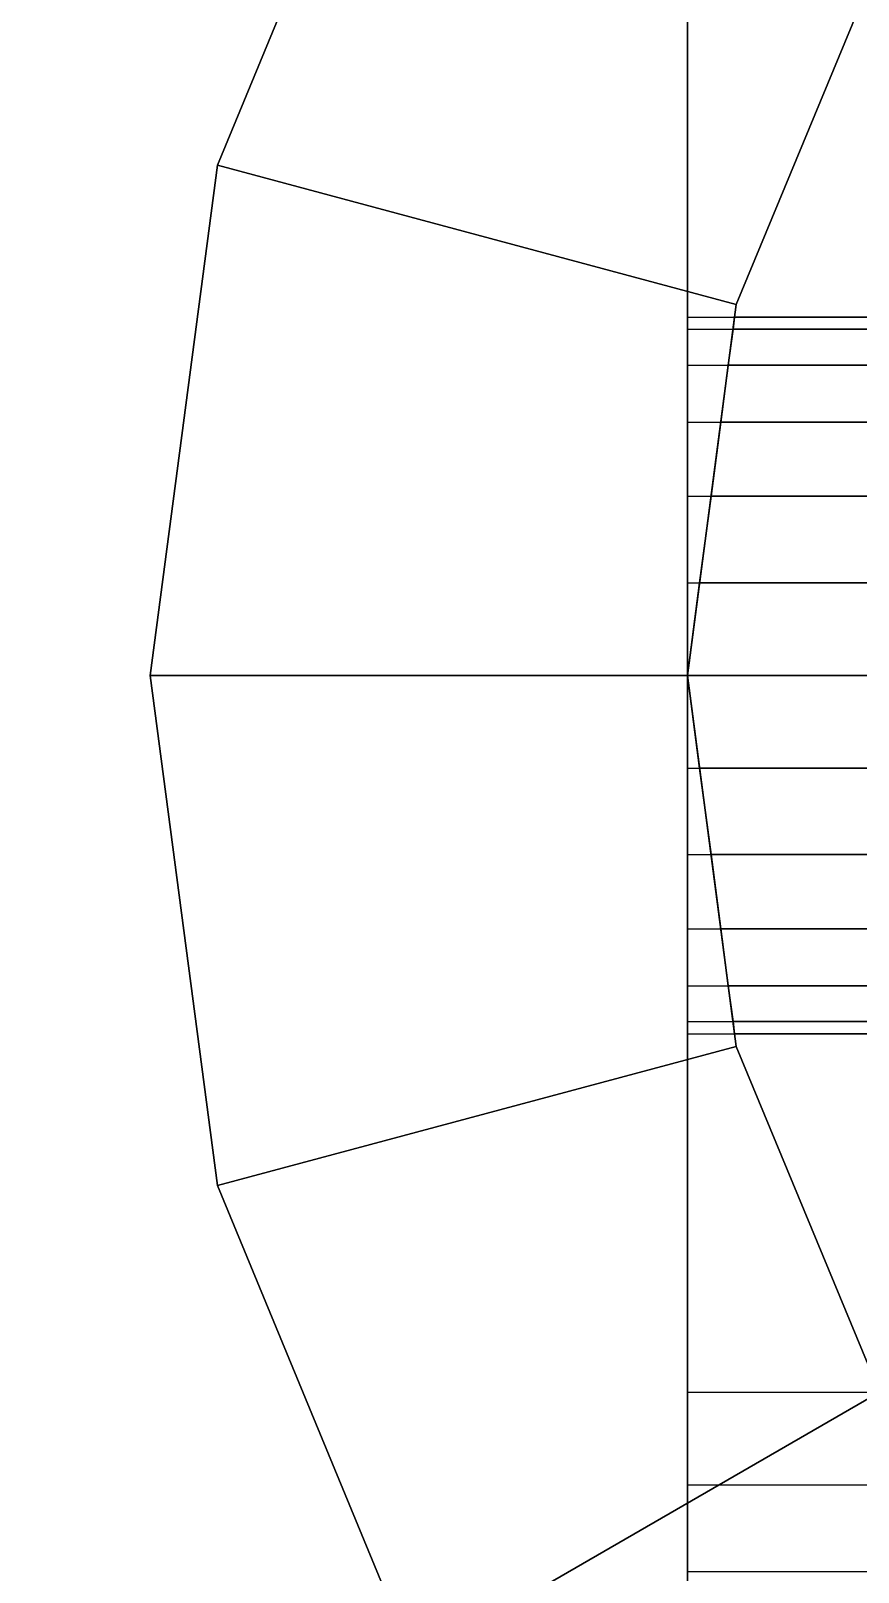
# Model space of a CAD drawing. Header units: metres. Extents: x 1.2911 to 1.3281, y 0.9762 to 1.0132.
# Drawn here: x 1.303784 to 1.306094, y 0.992231 to 0.996532 of the extents above; entities that cross this region are included whole.
import ezdxf

# ---------------------------------------------------------------- set-up
doc = ezdxf.new("R2010")
doc.units = ezdxf.units.M

msp = doc.modelspace()

# ---------------------------------------------------------------- linework, layer by layer
at = {"layer": '[0136_Charcoal]'}
for p, q in [((1.3056175, 0.9947335, 1.605), (1.3056175, 0.9967335, 1.605)), ((1.3056175, 0.9967335, 1.607), (1.3056175, 0.9947335, 1.607)), ((1.3056175, 0.9957335, 1.594), (1.3056175, 0.9956995, 1.5942588)), ((1.3056175, 0.9956995, 1.5937412), (1.3056175, 0.9957335, 1.594)), ((1.3056175, 0.9956995, 1.5997412), (1.3056175, 0.9957335, 1.6)), ((1.3056175, 0.9957335, 1.6), (1.3056175, 0.9956995, 1.6002588)), ((1.3056175, 0.9957335, 1.594), (1.3057491, 0.9957335, 1.594)), ((1.3056175, 0.9957335, 1.6), (1.3057491, 0.9957335, 1.6)), ((1.3056175, 0.9956995, 1.5942588), (1.3056175, 0.9955996, 1.5945)), ((1.3056175, 0.9955996, 1.5935), (1.3056175, 0.9956995, 1.5937412)), ((1.3056175, 0.9955996, 1.5995), (1.3056175, 0.9956995, 1.5997412)), ((1.3056175, 0.9956995, 1.6002588), (1.3056175, 0.9955996, 1.6005)), ((1.3056175, 0.9956995, 1.5942588), (1.3057446, 0.9956995, 1.5942588)), ((1.3056175, 0.9956995, 1.5937412), (1.3057446, 0.9956995, 1.5937412)), ((1.3056175, 0.9956995, 1.6002588), (1.3057446, 0.9956995, 1.6002588)), ((1.3056175, 0.9956995, 1.5997412), (1.3057446, 0.9956995, 1.5997412)), ((1.3056175, 0.9955996, 1.5945), (1.3056175, 0.9954406, 1.5947071)), ((1.3056175, 0.9954406, 1.5932929), (1.3056175, 0.9955996, 1.5935)), ((1.3056175, 0.9955996, 1.6005), (1.3056175, 0.9954406, 1.6007071)), ((1.3056175, 0.9954406, 1.5992929), (1.3056175, 0.9955996, 1.5995)), ((1.3056175, 0.9955996, 1.5945), (1.3057315, 0.9955996, 1.5945)), ((1.3056175, 0.9955996, 1.5935), (1.3057315, 0.9955996, 1.5935)), ((1.3056175, 0.9955996, 1.6005), (1.3057315, 0.9955996, 1.6005)), ((1.3056175, 0.9955996, 1.5995), (1.3057315, 0.9955996, 1.5995)), ((1.3056175, 0.9954406, 1.5947071), (1.3056175, 0.9952335, 1.594866)), ((1.3056175, 0.9952335, 1.593134), (1.3056175, 0.9954406, 1.5932929)), ((1.3056175, 0.9954406, 1.6007071), (1.3056175, 0.9952335, 1.600866)), ((1.3056175, 0.9952335, 1.599134), (1.3056175, 0.9954406, 1.5992929)), ((1.3056175, 0.9954406, 1.5947071), (1.3057105, 0.9954406, 1.5947071)), ((1.3056175, 0.9954406, 1.5932929), (1.3057105, 0.9954406, 1.5932929)), ((1.3056175, 0.9954406, 1.6007071), (1.3057105, 0.9954406, 1.6007071)), ((1.3056175, 0.9954406, 1.5992929), (1.3057105, 0.9954406, 1.5992929)), ((1.3056175, 0.9952335, 1.594866), (1.3056175, 0.9949923, 1.5949659)), ((1.3056175, 0.9949923, 1.5930341), (1.3056175, 0.9952335, 1.593134)), ((1.3056175, 0.9952335, 1.600866), (1.3056175, 0.9949923, 1.6009659)), ((1.3056175, 0.9949923, 1.5990341), (1.3056175, 0.9952335, 1.599134)), ((1.3056175, 0.9952335, 1.594866), (1.3056833, 0.9952335, 1.594866)), ((1.3056175, 0.9952335, 1.593134), (1.3056833, 0.9952335, 1.593134)), ((1.3056175, 0.9952335, 1.600866), (1.3056833, 0.9952335, 1.600866)), ((1.3056175, 0.9952335, 1.599134), (1.3056833, 0.9952335, 1.599134)), ((1.3056175, 0.9949923, 1.5949659), (1.3056175, 0.9947335, 1.595)), ((1.3056175, 0.9949923, 1.6009659), (1.3056175, 0.9947335, 1.601)), ((1.3056175, 0.9947335, 1.599), (1.3056175, 0.9949923, 1.5990341)), ((1.3056175, 0.9949923, 1.5930341), (1.3056515, 0.9949923, 1.5930341)), ((1.3056175, 0.9949923, 1.5949659), (1.3056515, 0.9949923, 1.5949659)), ((1.3056175, 0.9949923, 1.5990341), (1.3056515, 0.9949923, 1.5990341)), ((1.3056175, 0.9949923, 1.6009659), (1.3056515, 0.9949923, 1.6009659)), ((1.3056175, 0.9947335, 1.593), (1.3056175, 0.9949923, 1.5930341)), ((1.3056175, 0.9944747, 1.5979659), (1.3056175, 0.9947335, 1.598)), ((1.3056175, 0.9947335, 1.596), (1.3056175, 0.9944747, 1.5960341)), ((1.3056175, 0.9947335, 1.602), (1.3056175, 0.9944747, 1.6020341)), ((1.3056175, 0.9927335, 1.605), (1.3056175, 0.9947335, 1.605)), ((1.3056175, 0.9944747, 1.6039659), (1.3056175, 0.9947335, 1.604)), ((1.3056175, 0.9947335, 1.605), (1.3056175, 0.9947335, 1.607)), ((1.3056175, 0.9947335, 1.607), (1.3056175, 0.9927335, 1.607)), ((1.3056175, 0.9942335, 1.597866), (1.3056175, 0.9944747, 1.5979659)), ((1.3056175, 0.9944747, 1.5960341), (1.3056175, 0.9942335, 1.596134)), ((1.3056175, 0.9944747, 1.6020341), (1.3056175, 0.9942335, 1.602134)), ((1.3056175, 0.9942335, 1.603866), (1.3056175, 0.9944747, 1.6039659)), ((1.3056175, 0.9944747, 1.6020341), (1.3056515, 0.9944747, 1.6020341)), ((1.3056175, 0.9944747, 1.6039659), (1.3056515, 0.9944747, 1.6039659)), ((1.3056175, 0.9944747, 1.5960341), (1.3056515, 0.9944747, 1.5960341)), ((1.3056175, 0.9944747, 1.5979659), (1.3056515, 0.9944747, 1.5979659)), ((1.3056175, 0.9940264, 1.5977071), (1.3056175, 0.9942335, 1.597866)), ((1.3056175, 0.9942335, 1.596134), (1.3056175, 0.9940264, 1.5962929)), ((1.3056175, 0.9942335, 1.602134), (1.3056175, 0.9940264, 1.6022929)), ((1.3056175, 0.9940264, 1.6037071), (1.3056175, 0.9942335, 1.603866)), ((1.3056175, 0.9942335, 1.602134), (1.3056833, 0.9942335, 1.602134)), ((1.3056175, 0.9942335, 1.603866), (1.3056833, 0.9942335, 1.603866)), ((1.3056175, 0.9942335, 1.596134), (1.3056833, 0.9942335, 1.596134)), ((1.3056175, 0.9942335, 1.597866), (1.3056833, 0.9942335, 1.597866)), ((1.3056175, 0.9938675, 1.5975), (1.3056175, 0.9940264, 1.5977071)), ((1.3056175, 0.9940264, 1.5962929), (1.3056175, 0.9938675, 1.5965)), ((1.3056175, 0.9940264, 1.6022929), (1.3056175, 0.9938675, 1.6025)), ((1.3056175, 0.9938675, 1.6035), (1.3056175, 0.9940264, 1.6037071)), ((1.3056175, 0.9940264, 1.6022929), (1.3057105, 0.9940264, 1.6022929)), ((1.3056175, 0.9940264, 1.6037071), (1.3057105, 0.9940264, 1.6037071)), ((1.3056175, 0.9940264, 1.5962929), (1.3057105, 0.9940264, 1.5962929)), ((1.3056175, 0.9940264, 1.5977071), (1.3057105, 0.9940264, 1.5977071)), ((1.3056175, 0.9937676, 1.5972588), (1.3056175, 0.9938675, 1.5975)), ((1.3056175, 0.9938675, 1.5965), (1.3056175, 0.9937676, 1.5967412)), ((1.3056175, 0.9938675, 1.6025), (1.3056175, 0.9937676, 1.6027412)), ((1.3056175, 0.9937676, 1.6032588), (1.3056175, 0.9938675, 1.6035)), ((1.3056175, 0.9938675, 1.6025), (1.3057315, 0.9938675, 1.6025)), ((1.3056175, 0.9938675, 1.6035), (1.3057315, 0.9938675, 1.6035)), ((1.3056175, 0.9938675, 1.5965), (1.3057315, 0.9938675, 1.5965)), ((1.3056175, 0.9938675, 1.5975), (1.3057315, 0.9938675, 1.5975)), ((1.3056175, 0.9937335, 1.597), (1.3056175, 0.9937676, 1.5972588)), ((1.3056175, 0.9937676, 1.5967412), (1.3056175, 0.9937335, 1.597)), ((1.3056175, 0.9937676, 1.6027412), (1.3056175, 0.9937335, 1.603)), ((1.3056175, 0.9937335, 1.603), (1.3056175, 0.9937676, 1.6032588)), ((1.3056175, 0.9937676, 1.6027412), (1.3057446, 0.9937676, 1.6027412)), ((1.3056175, 0.9937676, 1.6032588), (1.3057446, 0.9937676, 1.6032588)), ((1.3056175, 0.9937676, 1.5967412), (1.3057446, 0.9937676, 1.5967412)), ((1.3056175, 0.9937676, 1.5972588), (1.3057446, 0.9937676, 1.5972588)), ((1.3056175, 0.9937335, 1.603), (1.3057491, 0.9937335, 1.603)), ((1.3056175, 0.9937335, 1.597), (1.3057491, 0.9937335, 1.597)), ((1.3056175, 0.9924747, 1.6050341), (1.3056175, 0.9927335, 1.605)), ((1.3056175, 0.9927335, 1.607), (1.3056175, 0.9924747, 1.6069659)), ((1.3056175, 0.9927335, 1.607), (1.3061534, 0.9927335, 1.607)), ((1.3056175, 0.9927335, 1.605), (1.3061534, 0.9927335, 1.605)), ((1.3056175, 0.9922335, 1.605134), (1.3056175, 0.9924747, 1.6050341)), ((1.3056175, 0.9924747, 1.6069659), (1.3056175, 0.9922335, 1.606866)), ((1.3056175, 0.9924747, 1.6069659), (1.306352, 0.9924747, 1.6069659)), ((1.3056175, 0.9924747, 1.6050341), (1.306352, 0.9924747, 1.6050341)), ((1.3056175, 0.9920264, 1.6052929), (1.3056175, 0.9922335, 1.605134)), ((1.3056175, 0.9922335, 1.606866), (1.3056175, 0.9920264, 1.6067071)), ((1.3056175, 0.9922335, 1.606866), (1.306537, 0.9922335, 1.606866)), ((1.3056175, 0.9922335, 1.605134), (1.306537, 0.9922335, 1.605134))]:
    msp.add_line(p, q, dxfattribs=at)
for points, invisible_edges in [([(1.3096175, 0.9762335, 1.443), (1.3048293, 1.0126032, 1.443), (1.3096175, 1.0132335, 1.443)], 13), ([(1.3048293, 1.0126032), (1.3096175, 0.9762335), (1.3096175, 1.0132335)], 3), ([(1.3048293, 0.9768639, 1.443), (1.3003675, 1.010755, 1.443), (1.3048293, 1.0126032, 1.443)], 13), ([(1.3003675, 1.010755), (1.3048293, 0.9768639), (1.3048293, 1.0126032)], 3), ([(1.3048293, 0.9768639, 1.443), (1.3048293, 1.0126032, 1.443), (1.3096175, 0.9762335, 1.443)], 3), ([(1.3048293, 1.0126032), (1.3048293, 0.9768639), (1.3096175, 0.9762335)], 13), ([(1.3003675, 0.9787121, 1.443), (1.3003675, 1.010755, 1.443), (1.3048293, 0.9768639, 1.443)], 3), ([(1.3003675, 1.010755), (1.3003675, 0.9787121), (1.3048293, 0.9768639)], 13), ([(1.3096175, 0.9792335, -0.051), (1.3056058, 1.0097054, -0.051), (1.3096175, 1.0102335, -0.051)], 13), ([(1.3056058, 0.9797617, -0.051), (1.3018675, 1.0081569, -0.051), (1.3056058, 1.0097054, -0.051)], 13), ([(1.3041175, 0.9947335, 1.584), (1.3056058, 1.0097054, 1.584), (1.3018675, 1.0081569, 1.584)], 13), ([(1.3056058, 1.0097054, 1.584), (1.3041175, 0.9947335, 1.584), (1.3043049, 0.996157, 1.584)], 13), ([(1.3056058, 1.0097054, 1.584), (1.3043049, 0.996157, 1.584), (1.3048543, 0.9974835, 1.584)], 13), ([(1.3056058, 0.9797617, -0.051), (1.3056058, 1.0097054, -0.051), (1.3096175, 0.9792335, -0.051)], 3), ([(1.3018675, 0.9813101, -0.051), (1.3018675, 1.0081569, -0.051), (1.3056058, 0.9797617, -0.051)], 3), ([(1.3018675, 1.0081569, 1.584), (1.3018675, 0.9813101, 1.584), (1.3056058, 0.9797617, 1.584)], 13), ([(1.3018675, 1.0081569, 1.584), (1.3056058, 0.9797617, 1.584), (1.3041175, 0.9947335, 1.584)], 15), ([(1.3043049, 0.996157, 1.584), (1.3061534, 0.9967335, 1.589), (1.3048543, 0.9974835, 1.584)], 1), ([(1.3061534, 0.9967335, 1.589), (1.3043049, 0.996157, 1.584), (1.3057537, 0.9957688, 1.589)], 1), ([(1.3061534, 0.9967335, 1.605), (1.3057537, 0.9957688, 1.604), (1.3057537, 0.9957688, 1.605)], 1), ([(1.3057537, 0.9957688, 1.604), (1.3061534, 0.9967335, 1.605), (1.3061534, 0.9967335, 1.604)], 1), ([(1.3096175, 0.9947335, 1.602), (1.3057537, 0.9957688, 1.602), (1.3061534, 0.9967335, 1.602)], 13), ([(1.3061534, 0.9967335, 1.602), (1.3057537, 0.9957688, 1.598), (1.3057537, 0.9957688, 1.602)], 1), ([(1.3057537, 0.9957688, 1.598), (1.3061534, 0.9967335, 1.602), (1.3061534, 0.9967335, 1.598)], 1), ([(1.3061534, 0.9967335, 1.608), (1.3057537, 0.9957688, 1.607), (1.3057537, 0.9957688, 1.608)], 1), ([(1.3057537, 0.9957688, 1.607), (1.3061534, 0.9967335, 1.608), (1.3061534, 0.9967335, 1.607)], 1), ([(1.3096175, 0.9947335, 1.596), (1.3057537, 0.9957688, 1.596), (1.3061534, 0.9967335, 1.596)], 13), ([(1.3061534, 0.9967335, 1.596), (1.3057537, 0.9957688, 1.589), (1.3057537, 0.9957688, 1.596)], 1), ([(1.3057537, 0.9957688, 1.589), (1.3061534, 0.9967335, 1.596), (1.3061534, 0.9967335, 1.589)], 1), ([(1.3057537, 0.9957688, 1.607), (1.3057537, 0.9936983, 1.607), (1.3061534, 0.9967335, 1.607)], 3), ([(1.3061534, 0.9967335, 1.607), (1.3057537, 0.9936983, 1.607), (1.3061534, 0.9927335, 1.607)], 13), ([(1.3057537, 0.9957688, 1.608), (1.3061534, 0.9927335, 1.608), (1.3061534, 0.9967335, 1.608)], 3), ([(1.3096175, 0.9947335, 1.605), (1.3057537, 0.9957688, 1.605), (1.3061534, 0.9967335, 1.605)], 13), ([(1.3057537, 0.9957688, 1.598), (1.3096175, 0.9947335, 1.598), (1.3061534, 0.9967335, 1.598)], 3), ([(1.3057537, 0.9957688, 1.604), (1.3096175, 0.9947335, 1.604), (1.3061534, 0.9967335, 1.604)], 3), ([(1.3041175, 0.9947335, 1.584), (1.3057537, 0.9957688, 1.589), (1.3043049, 0.996157, 1.584)], 1), ([(1.3057537, 0.9957688, 1.589), (1.3041175, 0.9947335, 1.584), (1.3056175, 0.9947335, 1.589)], 1), ([(1.3057537, 0.9957688, 1.602), (1.3096175, 0.9947335, 1.602), (1.3056175, 0.9947335, 1.602)], 1), ([(1.3056175, 0.9947335, 1.608), (1.3057537, 0.9957688, 1.607), (1.3056175, 0.9947335, 1.607)], 1), ([(1.3057537, 0.9957688, 1.607), (1.3056175, 0.9947335, 1.608), (1.3057537, 0.9957688, 1.608)], 1), ([(1.3057537, 0.9957688, 1.596), (1.3056175, 0.9947335, 1.595), (1.3056175, 0.9947335, 1.596)], 1), ([(1.3056175, 0.9947335, 1.595), (1.3057537, 0.9957688, 1.596), (1.3056515, 0.9949923, 1.5949659)], 3), ([(1.3056175, 0.9947335, 1.589), (1.3056515, 0.9949923, 1.5930341), (1.3057537, 0.9957688, 1.589)], 3), ([(1.3056175, 0.9947335, 1.605), (1.3057537, 0.9957688, 1.604), (1.3056175, 0.9947335, 1.604)], 1), ([(1.3057537, 0.9957688, 1.604), (1.3056175, 0.9947335, 1.605), (1.3057537, 0.9957688, 1.605)], 1), ([(1.3057537, 0.9957688, 1.602), (1.3056175, 0.9947335, 1.601), (1.3056175, 0.9947335, 1.602)], 1), ([(1.3056175, 0.9947335, 1.601), (1.3057537, 0.9957688, 1.602), (1.3056515, 0.9949923, 1.6009659)], 3), ([(1.3056175, 0.9947335, 1.599), (1.3057537, 0.9957688, 1.598), (1.3056175, 0.9947335, 1.598)], 1), ([(1.3057537, 0.9957688, 1.598), (1.3056175, 0.9947335, 1.599), (1.3056515, 0.9949923, 1.5990341)], 13), ([(1.3057537, 0.9957688, 1.596), (1.3096175, 0.9947335, 1.596), (1.3056175, 0.9947335, 1.596)], 1), ([(1.3057537, 0.9936983, 1.607), (1.3057537, 0.9957688, 1.607), (1.3056175, 0.9947335, 1.607)], 1), ([(1.3057537, 0.9936983, 1.608), (1.3057537, 0.9957688, 1.608), (1.3056175, 0.9947335, 1.608)], 1), ([(1.3057537, 0.9957688, 1.605), (1.3096175, 0.9947335, 1.605), (1.3056175, 0.9947335, 1.605)], 1), ([(1.3096175, 0.9947335, 1.598), (1.3057537, 0.9957688, 1.598), (1.3056175, 0.9947335, 1.598)], 1), ([(1.3096175, 0.9947335, 1.604), (1.3057537, 0.9957688, 1.604), (1.3056175, 0.9947335, 1.604)], 1), ([(1.3056515, 0.9949923, 1.5949659), (1.3057537, 0.9957688, 1.596), (1.3056833, 0.9952335, 1.594866)], 3), ([(1.3057537, 0.9957688, 1.589), (1.3056515, 0.9949923, 1.5930341), (1.3056833, 0.9952335, 1.593134)], 13), ([(1.3056515, 0.9949923, 1.6009659), (1.3057537, 0.9957688, 1.602), (1.3056833, 0.9952335, 1.600866)], 3), ([(1.3057537, 0.9957688, 1.598), (1.3056515, 0.9949923, 1.5990341), (1.3056833, 0.9952335, 1.599134)], 13), ([(1.3056833, 0.9952335, 1.594866), (1.3057537, 0.9957688, 1.596), (1.3057105, 0.9954406, 1.5947071)], 3), ([(1.3057537, 0.9957688, 1.589), (1.3056833, 0.9952335, 1.593134), (1.3057105, 0.9954406, 1.5932929)], 13), ([(1.3056833, 0.9952335, 1.600866), (1.3057537, 0.9957688, 1.602), (1.3057105, 0.9954406, 1.6007071)], 3), ([(1.3057537, 0.9957688, 1.598), (1.3056833, 0.9952335, 1.599134), (1.3057105, 0.9954406, 1.5992929)], 13), ([(1.3057105, 0.9954406, 1.5947071), (1.3057537, 0.9957688, 1.596), (1.3057315, 0.9955996, 1.5945)], 3), ([(1.3057537, 0.9957688, 1.589), (1.3057105, 0.9954406, 1.5932929), (1.3057315, 0.9955996, 1.5935)], 13), ([(1.3057105, 0.9954406, 1.6007071), (1.3057537, 0.9957688, 1.602), (1.3057315, 0.9955996, 1.6005)], 3), ([(1.3057537, 0.9957688, 1.598), (1.3057105, 0.9954406, 1.5992929), (1.3057315, 0.9955996, 1.5995)], 13), ([(1.3057315, 0.9955996, 1.5945), (1.3057537, 0.9957688, 1.596), (1.3057446, 0.9956995, 1.5942588)], 3), ([(1.3057537, 0.9957688, 1.589), (1.3057315, 0.9955996, 1.5935), (1.3057446, 0.9956995, 1.5937412)], 13), ([(1.3057315, 0.9955996, 1.6005), (1.3057537, 0.9957688, 1.602), (1.3057446, 0.9956995, 1.6002588)], 3), ([(1.3057537, 0.9957688, 1.598), (1.3057315, 0.9955996, 1.5995), (1.3057446, 0.9956995, 1.5997412)], 13), ([(1.3057446, 0.9956995, 1.5942588), (1.3057537, 0.9957688, 1.596), (1.3057491, 0.9957335, 1.594)], 3), ([(1.3057537, 0.9957688, 1.589), (1.3057446, 0.9956995, 1.5937412), (1.3057491, 0.9957335, 1.594)], 13), ([(1.3057446, 0.9956995, 1.6002588), (1.3057537, 0.9957688, 1.602), (1.3057491, 0.9957335, 1.6)], 3), ([(1.3057537, 0.9957688, 1.598), (1.3057446, 0.9956995, 1.5997412), (1.3057491, 0.9957335, 1.6)], 13), ([(1.3057446, 0.9956995, 1.6002588), (1.3096175, 0.9957335, 1.6), (1.3057491, 0.9957335, 1.6)], 1), ([(1.3096175, 0.9957335, 1.6), (1.3057446, 0.9956995, 1.6002588), (1.3096175, 0.9956995, 1.6002588)], 1), ([(1.3057491, 0.9957335, 1.6), (1.3096175, 0.9956995, 1.5997412), (1.3057446, 0.9956995, 1.5997412)], 1), ([(1.3096175, 0.9956995, 1.5942588), (1.3057491, 0.9957335, 1.594), (1.3057446, 0.9956995, 1.5942588)], 1), ([(1.3057491, 0.9957335, 1.594), (1.3096175, 0.9956995, 1.5937412), (1.3057446, 0.9956995, 1.5937412)], 1), ([(1.3057537, 0.9957688, 1.589), (1.3057491, 0.9957335, 1.594), (1.3057537, 0.9957688, 1.596)], 3), ([(1.3057537, 0.9957688, 1.598), (1.3057491, 0.9957335, 1.6), (1.3057537, 0.9957688, 1.602)], 3), ([(1.3096175, 0.9956995, 1.5997412), (1.3057491, 0.9957335, 1.6), (1.3096175, 0.9957335, 1.6)], 1), ([(1.3057491, 0.9957335, 1.594), (1.3096175, 0.9956995, 1.5942588), (1.3096175, 0.9957335, 1.594)], 1), ([(1.3096175, 0.9956995, 1.5937412), (1.3057491, 0.9957335, 1.594), (1.3096175, 0.9957335, 1.594)], 1), ([(1.3057537, 0.9957688, 1.608), (1.3057537, 0.9936983, 1.608), (1.3061534, 0.9927335, 1.608)], 13), ([(1.3057315, 0.9955996, 1.5945), (1.3096175, 0.9956995, 1.5942588), (1.3057446, 0.9956995, 1.5942588)], 1), ([(1.3096175, 0.9956995, 1.5942588), (1.3057315, 0.9955996, 1.5945), (1.3096175, 0.9955996, 1.5945)], 1), ([(1.3057446, 0.9956995, 1.5997412), (1.3096175, 0.9955996, 1.5995), (1.3057315, 0.9955996, 1.5995)], 1), ([(1.3057315, 0.9955996, 1.5935), (1.3096175, 0.9956995, 1.5937412), (1.3096175, 0.9955996, 1.5935)], 1), ([(1.3096175, 0.9956995, 1.5937412), (1.3057315, 0.9955996, 1.5935), (1.3057446, 0.9956995, 1.5937412)], 1), ([(1.3057315, 0.9955996, 1.6005), (1.3096175, 0.9956995, 1.6002588), (1.3057446, 0.9956995, 1.6002588)], 1), ([(1.3096175, 0.9956995, 1.6002588), (1.3057315, 0.9955996, 1.6005), (1.3096175, 0.9955996, 1.6005)], 1), ([(1.3096175, 0.9955996, 1.5995), (1.3057446, 0.9956995, 1.5997412), (1.3096175, 0.9956995, 1.5997412)], 1), ([(1.3057105, 0.9954406, 1.6007071), (1.3096175, 0.9955996, 1.6005), (1.3057315, 0.9955996, 1.6005)], 1), ([(1.3096175, 0.9955996, 1.6005), (1.3057105, 0.9954406, 1.6007071), (1.3096175, 0.9954406, 1.6007071)], 1), ([(1.3057105, 0.9954406, 1.5947071), (1.3096175, 0.9955996, 1.5945), (1.3057315, 0.9955996, 1.5945)], 1), ([(1.3096175, 0.9955996, 1.5945), (1.3057105, 0.9954406, 1.5947071), (1.3096175, 0.9954406, 1.5947071)], 1), ([(1.3057315, 0.9955996, 1.5995), (1.3096175, 0.9954406, 1.5992929), (1.3057105, 0.9954406, 1.5992929)], 1), ([(1.3057315, 0.9955996, 1.5935), (1.3096175, 0.9954406, 1.5932929), (1.3057105, 0.9954406, 1.5932929)], 1), ([(1.3096175, 0.9954406, 1.5992929), (1.3057315, 0.9955996, 1.5995), (1.3096175, 0.9955996, 1.5995)], 1), ([(1.3096175, 0.9954406, 1.5932929), (1.3057315, 0.9955996, 1.5935), (1.3096175, 0.9955996, 1.5935)], 1), ([(1.3096175, 0.9952335, 1.594866), (1.3057105, 0.9954406, 1.5947071), (1.3056833, 0.9952335, 1.594866)], 1), ([(1.3057105, 0.9954406, 1.5932929), (1.3096175, 0.9952335, 1.593134), (1.3056833, 0.9952335, 1.593134)], 1), ([(1.3096175, 0.9952335, 1.600866), (1.3057105, 0.9954406, 1.6007071), (1.3056833, 0.9952335, 1.600866)], 1), ([(1.3057105, 0.9954406, 1.5992929), (1.3096175, 0.9952335, 1.599134), (1.3056833, 0.9952335, 1.599134)], 1), ([(1.3057105, 0.9954406, 1.5947071), (1.3096175, 0.9952335, 1.594866), (1.3096175, 0.9954406, 1.5947071)], 1), ([(1.3096175, 0.9952335, 1.593134), (1.3057105, 0.9954406, 1.5932929), (1.3096175, 0.9954406, 1.5932929)], 1), ([(1.3057105, 0.9954406, 1.6007071), (1.3096175, 0.9952335, 1.600866), (1.3096175, 0.9954406, 1.6007071)], 1), ([(1.3096175, 0.9952335, 1.599134), (1.3057105, 0.9954406, 1.5992929), (1.3096175, 0.9954406, 1.5992929)], 1), ([(1.3096175, 0.9949923, 1.5949659), (1.3056833, 0.9952335, 1.594866), (1.3056515, 0.9949923, 1.5949659)], 1), ([(1.3056833, 0.9952335, 1.599134), (1.3096175, 0.9949923, 1.5990341), (1.3056515, 0.9949923, 1.5990341)], 1), ([(1.3056833, 0.9952335, 1.593134), (1.3096175, 0.9949923, 1.5930341), (1.3056515, 0.9949923, 1.5930341)], 1), ([(1.3096175, 0.9949923, 1.6009659), (1.3056833, 0.9952335, 1.600866), (1.3056515, 0.9949923, 1.6009659)], 1), ([(1.3056833, 0.9952335, 1.594866), (1.3096175, 0.9949923, 1.5949659), (1.3096175, 0.9952335, 1.594866)], 1), ([(1.3096175, 0.9949923, 1.5990341), (1.3056833, 0.9952335, 1.599134), (1.3096175, 0.9952335, 1.599134)], 1), ([(1.3096175, 0.9949923, 1.5930341), (1.3056833, 0.9952335, 1.593134), (1.3096175, 0.9952335, 1.593134)], 1), ([(1.3056833, 0.9952335, 1.600866), (1.3096175, 0.9949923, 1.6009659), (1.3096175, 0.9952335, 1.600866)], 1), ([(1.3096175, 0.9947335, 1.595), (1.3056515, 0.9949923, 1.5949659), (1.3056175, 0.9947335, 1.595)], 1), ([(1.3056515, 0.9949923, 1.5930341), (1.3096175, 0.9947335, 1.593), (1.3056175, 0.9947335, 1.593)], 1), ([(1.3056515, 0.9949923, 1.5930341), (1.3056175, 0.9947335, 1.589), (1.3056175, 0.9947335, 1.593)], 1), ([(1.3056515, 0.9949923, 1.5990341), (1.3096175, 0.9947335, 1.599), (1.3056175, 0.9947335, 1.599)], 1), ([(1.3096175, 0.9947335, 1.601), (1.3056515, 0.9949923, 1.6009659), (1.3056175, 0.9947335, 1.601)], 1), ([(1.3056515, 0.9949923, 1.5949659), (1.3096175, 0.9947335, 1.595), (1.3096175, 0.9949923, 1.5949659)], 1), ([(1.3096175, 0.9947335, 1.593), (1.3056515, 0.9949923, 1.5930341), (1.3096175, 0.9949923, 1.5930341)], 1), ([(1.3096175, 0.9947335, 1.599), (1.3056515, 0.9949923, 1.5990341), (1.3096175, 0.9949923, 1.5990341)], 1), ([(1.3056515, 0.9949923, 1.6009659), (1.3096175, 0.9947335, 1.601), (1.3096175, 0.9949923, 1.6009659)], 1), ([(1.3057537, 0.9936983, 1.589), (1.3041175, 0.9947335, 1.584), (1.3043049, 0.99331, 1.584)], 1), ([(1.3041175, 0.9947335, 1.584), (1.3057537, 0.9936983, 1.589), (1.3056175, 0.9947335, 1.589)], 1), ([(1.3041175, 0.9947335, 1.584), (1.3056058, 0.9797617, 1.584), (1.3043049, 0.99331, 1.584)], 3), ([(1.3056515, 0.9944747, 1.5979659), (1.3096175, 0.9947335, 1.598), (1.3056175, 0.9947335, 1.598)], 1), ([(1.3056175, 0.9947335, 1.593), (1.3057537, 0.9936983, 1.589), (1.3057537, 0.9936983, 1.593)], 1), ([(1.3057537, 0.9936983, 1.589), (1.3056175, 0.9947335, 1.593), (1.3056175, 0.9947335, 1.589)], 1), ([(1.3057315, 0.9938675, 1.5975), (1.3057537, 0.9936983, 1.599), (1.3056175, 0.9947335, 1.599)], 13), ([(1.3057315, 0.9938675, 1.5975), (1.3056175, 0.9947335, 1.599), (1.3057105, 0.9940264, 1.5977071)], 3), ([(1.3057105, 0.9940264, 1.5977071), (1.3056175, 0.9947335, 1.599), (1.3056833, 0.9942335, 1.597866)], 3), ([(1.3056833, 0.9942335, 1.597866), (1.3056175, 0.9947335, 1.599), (1.3056515, 0.9944747, 1.5979659)], 3), ([(1.3056515, 0.9944747, 1.5979659), (1.3056175, 0.9947335, 1.599), (1.3056175, 0.9947335, 1.598)], 1), ([(1.3057537, 0.9936983, 1.595), (1.3057315, 0.9938675, 1.5965), (1.3056175, 0.9947335, 1.595)], 3), ([(1.3056175, 0.9947335, 1.595), (1.3057315, 0.9938675, 1.5965), (1.3057105, 0.9940264, 1.5962929)], 13), ([(1.3056175, 0.9947335, 1.595), (1.3057105, 0.9940264, 1.5962929), (1.3056833, 0.9942335, 1.596134)], 13), ([(1.3056175, 0.9947335, 1.595), (1.3056833, 0.9942335, 1.596134), (1.3056515, 0.9944747, 1.5960341)], 13), ([(1.3056175, 0.9947335, 1.595), (1.3056515, 0.9944747, 1.5960341), (1.3056175, 0.9947335, 1.596)], 1), ([(1.3056515, 0.9944747, 1.6039659), (1.3096175, 0.9947335, 1.604), (1.3056175, 0.9947335, 1.604)], 1), ([(1.3096175, 0.9947335, 1.596), (1.3056515, 0.9944747, 1.5960341), (1.3056175, 0.9947335, 1.596)], 1), ([(1.3096175, 0.9947335, 1.593), (1.3057537, 0.9936983, 1.593), (1.3056175, 0.9947335, 1.593)], 1), ([(1.3096175, 0.9947335, 1.602), (1.3056515, 0.9944747, 1.6020341), (1.3056175, 0.9947335, 1.602)], 1), ([(1.3057315, 0.9938675, 1.6035), (1.3057537, 0.9936983, 1.605), (1.3056175, 0.9947335, 1.605)], 13), ([(1.3057315, 0.9938675, 1.6035), (1.3056175, 0.9947335, 1.605), (1.3057105, 0.9940264, 1.6037071)], 3), ([(1.3057105, 0.9940264, 1.6037071), (1.3056175, 0.9947335, 1.605), (1.3056833, 0.9942335, 1.603866)], 3), ([(1.3056833, 0.9942335, 1.603866), (1.3056175, 0.9947335, 1.605), (1.3056515, 0.9944747, 1.6039659)], 3), ([(1.3056515, 0.9944747, 1.6039659), (1.3056175, 0.9947335, 1.605), (1.3056175, 0.9947335, 1.604)], 1), ([(1.3057537, 0.9936983, 1.601), (1.3057315, 0.9938675, 1.6025), (1.3056175, 0.9947335, 1.601)], 3), ([(1.3056175, 0.9947335, 1.601), (1.3057315, 0.9938675, 1.6025), (1.3057105, 0.9940264, 1.6022929)], 13), ([(1.3056175, 0.9947335, 1.601), (1.3057105, 0.9940264, 1.6022929), (1.3056833, 0.9942335, 1.602134)], 13), ([(1.3056175, 0.9947335, 1.601), (1.3056833, 0.9942335, 1.602134), (1.3056515, 0.9944747, 1.6020341)], 13), ([(1.3056175, 0.9947335, 1.601), (1.3056515, 0.9944747, 1.6020341), (1.3056175, 0.9947335, 1.602)], 1), ([(1.3096175, 0.9947335, 1.605), (1.3057537, 0.9936983, 1.605), (1.3056175, 0.9947335, 1.605)], 1), ([(1.3056175, 0.9947335, 1.608), (1.3057537, 0.9936983, 1.607), (1.3057537, 0.9936983, 1.608)], 1), ([(1.3057537, 0.9936983, 1.607), (1.3056175, 0.9947335, 1.608), (1.3056175, 0.9947335, 1.607)], 1), ([(1.3057537, 0.9936983, 1.595), (1.3096175, 0.9947335, 1.595), (1.3056175, 0.9947335, 1.595)], 1), ([(1.3057537, 0.9936983, 1.601), (1.3096175, 0.9947335, 1.601), (1.3056175, 0.9947335, 1.601)], 1), ([(1.3096175, 0.9947335, 1.599), (1.3057537, 0.9936983, 1.599), (1.3056175, 0.9947335, 1.599)], 1), ([(1.3096175, 0.9947335, 1.598), (1.3056515, 0.9944747, 1.5979659), (1.3096175, 0.9944747, 1.5979659)], 1), ([(1.3096175, 0.9947335, 1.604), (1.3056515, 0.9944747, 1.6039659), (1.3096175, 0.9944747, 1.6039659)], 1), ([(1.3056515, 0.9944747, 1.5960341), (1.3096175, 0.9947335, 1.596), (1.3096175, 0.9944747, 1.5960341)], 1), ([(1.3056515, 0.9944747, 1.6020341), (1.3096175, 0.9947335, 1.602), (1.3096175, 0.9944747, 1.6020341)], 1), ([(1.3057537, 0.9936983, 1.593), (1.3096175, 0.9947335, 1.593), (1.3061534, 0.9927335, 1.593)], 3), ([(1.3057537, 0.9936983, 1.605), (1.3096175, 0.9947335, 1.605), (1.3061534, 0.9927335, 1.605)], 3), ([(1.3096175, 0.9947335, 1.595), (1.3057537, 0.9936983, 1.595), (1.3061534, 0.9927335, 1.595)], 13), ([(1.3096175, 0.9947335, 1.601), (1.3057537, 0.9936983, 1.601), (1.3061534, 0.9927335, 1.601)], 13), ([(1.3057537, 0.9936983, 1.599), (1.3096175, 0.9947335, 1.599), (1.3061534, 0.9927335, 1.599)], 3), ([(1.3096175, 0.9944747, 1.6020341), (1.3056833, 0.9942335, 1.602134), (1.3056515, 0.9944747, 1.6020341)], 1), ([(1.3056833, 0.9942335, 1.597866), (1.3096175, 0.9944747, 1.5979659), (1.3056515, 0.9944747, 1.5979659)], 1), ([(1.3096175, 0.9944747, 1.5960341), (1.3056833, 0.9942335, 1.596134), (1.3056515, 0.9944747, 1.5960341)], 1), ([(1.3056833, 0.9942335, 1.603866), (1.3096175, 0.9944747, 1.6039659), (1.3056515, 0.9944747, 1.6039659)], 1), ([(1.3056833, 0.9942335, 1.602134), (1.3096175, 0.9944747, 1.6020341), (1.3096175, 0.9942335, 1.602134)], 1), ([(1.3096175, 0.9944747, 1.5979659), (1.3056833, 0.9942335, 1.597866), (1.3096175, 0.9942335, 1.597866)], 1), ([(1.3056833, 0.9942335, 1.596134), (1.3096175, 0.9944747, 1.5960341), (1.3096175, 0.9942335, 1.596134)], 1), ([(1.3096175, 0.9944747, 1.6039659), (1.3056833, 0.9942335, 1.603866), (1.3096175, 0.9942335, 1.603866)], 1), ([(1.3057105, 0.9940264, 1.5977071), (1.3096175, 0.9942335, 1.597866), (1.3056833, 0.9942335, 1.597866)], 1), ([(1.3096175, 0.9942335, 1.596134), (1.3057105, 0.9940264, 1.5962929), (1.3056833, 0.9942335, 1.596134)], 1), ([(1.3057105, 0.9940264, 1.6037071), (1.3096175, 0.9942335, 1.603866), (1.3056833, 0.9942335, 1.603866)], 1), ([(1.3096175, 0.9942335, 1.602134), (1.3057105, 0.9940264, 1.6022929), (1.3056833, 0.9942335, 1.602134)], 1), ([(1.3096175, 0.9942335, 1.597866), (1.3057105, 0.9940264, 1.5977071), (1.3096175, 0.9940264, 1.5977071)], 1), ([(1.3057105, 0.9940264, 1.5962929), (1.3096175, 0.9942335, 1.596134), (1.3096175, 0.9940264, 1.5962929)], 1), ([(1.3096175, 0.9942335, 1.603866), (1.3057105, 0.9940264, 1.6037071), (1.3096175, 0.9940264, 1.6037071)], 1), ([(1.3057105, 0.9940264, 1.6022929), (1.3096175, 0.9942335, 1.602134), (1.3096175, 0.9940264, 1.6022929)], 1), ([(1.3096175, 0.9940264, 1.6022929), (1.3057315, 0.9938675, 1.6025), (1.3057105, 0.9940264, 1.6022929)], 1), ([(1.3096175, 0.9940264, 1.5962929), (1.3057315, 0.9938675, 1.5965), (1.3057105, 0.9940264, 1.5962929)], 1), ([(1.3057315, 0.9938675, 1.5975), (1.3096175, 0.9940264, 1.5977071), (1.3057105, 0.9940264, 1.5977071)], 1), ([(1.3057315, 0.9938675, 1.6035), (1.3096175, 0.9940264, 1.6037071), (1.3057105, 0.9940264, 1.6037071)], 1), ([(1.3057315, 0.9938675, 1.6025), (1.3096175, 0.9940264, 1.6022929), (1.3096175, 0.9938675, 1.6025)], 1), ([(1.3057315, 0.9938675, 1.5965), (1.3096175, 0.9940264, 1.5962929), (1.3096175, 0.9938675, 1.5965)], 1), ([(1.3096175, 0.9940264, 1.5977071), (1.3057315, 0.9938675, 1.5975), (1.3096175, 0.9938675, 1.5975)], 1), ([(1.3096175, 0.9940264, 1.6037071), (1.3057315, 0.9938675, 1.6035), (1.3096175, 0.9938675, 1.6035)], 1), ([(1.3096175, 0.9937676, 1.6027412), (1.3057315, 0.9938675, 1.6025), (1.3096175, 0.9938675, 1.6025)], 1), ([(1.3057315, 0.9938675, 1.6025), (1.3096175, 0.9937676, 1.6027412), (1.3057446, 0.9937676, 1.6027412)], 1), ([(1.3057446, 0.9937676, 1.5972588), (1.3096175, 0.9938675, 1.5975), (1.3057315, 0.9938675, 1.5975)], 1), ([(1.3057446, 0.9937676, 1.5972588), (1.3057537, 0.9936983, 1.599), (1.3057315, 0.9938675, 1.5975)], 3), ([(1.3057315, 0.9938675, 1.5965), (1.3057537, 0.9936983, 1.595), (1.3057446, 0.9937676, 1.5967412)], 3), ([(1.3096175, 0.9937676, 1.5967412), (1.3057315, 0.9938675, 1.5965), (1.3096175, 0.9938675, 1.5965)], 1), ([(1.3057315, 0.9938675, 1.5965), (1.3096175, 0.9937676, 1.5967412), (1.3057446, 0.9937676, 1.5967412)], 1), ([(1.3057446, 0.9937676, 1.6032588), (1.3096175, 0.9938675, 1.6035), (1.3057315, 0.9938675, 1.6035)], 1), ([(1.3057446, 0.9937676, 1.6032588), (1.3057537, 0.9936983, 1.605), (1.3057315, 0.9938675, 1.6035)], 3), ([(1.3057315, 0.9938675, 1.6025), (1.3057537, 0.9936983, 1.601), (1.3057446, 0.9937676, 1.6027412)], 3), ([(1.3096175, 0.9938675, 1.5975), (1.3057446, 0.9937676, 1.5972588), (1.3096175, 0.9937676, 1.5972588)], 1), ([(1.3096175, 0.9938675, 1.6035), (1.3057446, 0.9937676, 1.6032588), (1.3096175, 0.9937676, 1.6032588)], 1), ([(1.3057491, 0.9937335, 1.603), (1.3096175, 0.9937676, 1.6032588), (1.3057446, 0.9937676, 1.6032588)], 1), ([(1.3057491, 0.9937335, 1.597), (1.3057537, 0.9936983, 1.599), (1.3057446, 0.9937676, 1.5972588)], 3), ([(1.3057446, 0.9937676, 1.5967412), (1.3057537, 0.9936983, 1.595), (1.3057491, 0.9937335, 1.597)], 3), ([(1.3096175, 0.9937335, 1.597), (1.3057446, 0.9937676, 1.5967412), (1.3096175, 0.9937676, 1.5967412)], 1), ([(1.3057446, 0.9937676, 1.5967412), (1.3096175, 0.9937335, 1.597), (1.3057491, 0.9937335, 1.597)], 1), ([(1.3057491, 0.9937335, 1.597), (1.3096175, 0.9937676, 1.5972588), (1.3057446, 0.9937676, 1.5972588)], 1), ([(1.3057491, 0.9937335, 1.603), (1.3057537, 0.9936983, 1.605), (1.3057446, 0.9937676, 1.6032588)], 3), ([(1.3057446, 0.9937676, 1.6027412), (1.3057537, 0.9936983, 1.601), (1.3057491, 0.9937335, 1.603)], 3), ([(1.3096175, 0.9937335, 1.603), (1.3057446, 0.9937676, 1.6027412), (1.3096175, 0.9937676, 1.6027412)], 1), ([(1.3057446, 0.9937676, 1.6027412), (1.3096175, 0.9937335, 1.603), (1.3057491, 0.9937335, 1.603)], 1), ([(1.3096175, 0.9937676, 1.6032588), (1.3057491, 0.9937335, 1.603), (1.3096175, 0.9937335, 1.603)], 1), ([(1.3096175, 0.9937676, 1.5972588), (1.3057491, 0.9937335, 1.597), (1.3096175, 0.9937335, 1.597)], 1), ([(1.3057537, 0.9936983, 1.599), (1.3057491, 0.9937335, 1.597), (1.3057537, 0.9936983, 1.595)], 3), ([(1.3057537, 0.9936983, 1.605), (1.3057491, 0.9937335, 1.603), (1.3057537, 0.9936983, 1.601)], 3), ([(1.3043049, 0.99331, 1.584), (1.3061534, 0.9927335, 1.589), (1.3057537, 0.9936983, 1.589)], 1), ([(1.3057537, 0.9936983, 1.599), (1.3061534, 0.9927335, 1.595), (1.3061534, 0.9927335, 1.599)], 1), ([(1.3061534, 0.9927335, 1.595), (1.3057537, 0.9936983, 1.599), (1.3057537, 0.9936983, 1.595)], 1), ([(1.3057537, 0.9936983, 1.605), (1.3061534, 0.9927335, 1.601), (1.3061534, 0.9927335, 1.605)], 1), ([(1.3061534, 0.9927335, 1.601), (1.3057537, 0.9936983, 1.605), (1.3057537, 0.9936983, 1.601)], 1), ([(1.3057537, 0.9936983, 1.608), (1.3061534, 0.9927335, 1.607), (1.3061534, 0.9927335, 1.608)], 1), ([(1.3061534, 0.9927335, 1.607), (1.3057537, 0.9936983, 1.608), (1.3057537, 0.9936983, 1.607)], 1), ([(1.3057537, 0.9936983, 1.593), (1.3061534, 0.9927335, 1.589), (1.3061534, 0.9927335, 1.593)], 1), ([(1.3061534, 0.9927335, 1.589), (1.3057537, 0.9936983, 1.593), (1.3057537, 0.9936983, 1.589)], 1), ([(1.3061534, 0.9927335, 1.589), (1.3043049, 0.99331, 1.584), (1.3048543, 0.9919835, 1.584)], 1), ([(1.3043049, 0.99331, 1.584), (1.3056058, 0.9797617, 1.584), (1.3048543, 0.9919835, 1.584)], 3), ([(1.3048543, 0.9919835, 1.584), (1.306789, 0.9919051, 1.589), (1.3061534, 0.9927335, 1.589)], 1)]:
    msp.add_3dface(points, dxfattribs=dict(at, invisible_edges=invisible_edges))

doc.saveas('drawing.dxf')
